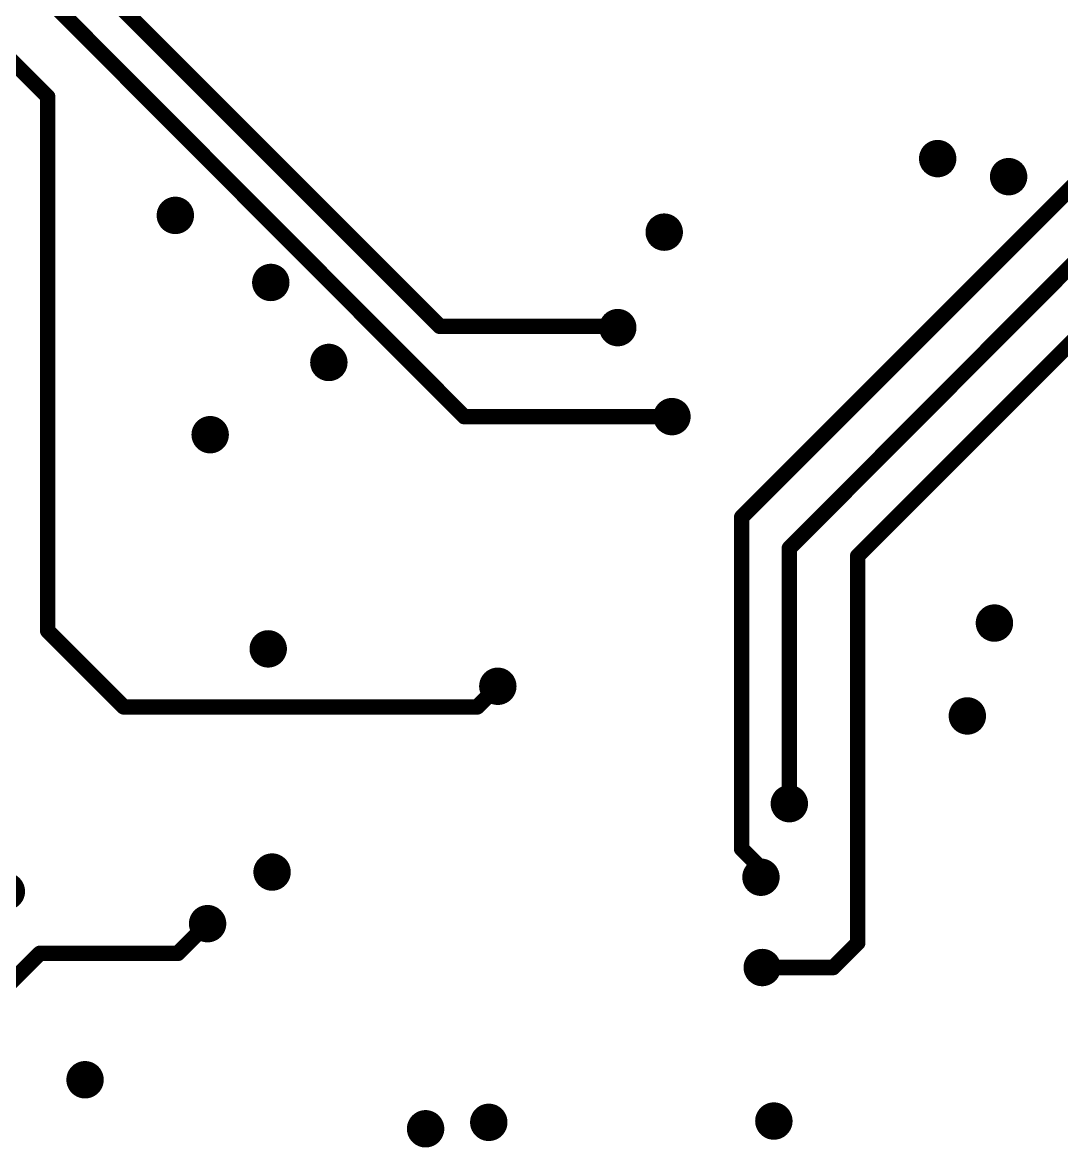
# Model space of a CAD drawing. Extents: x 0 to 8.76, y 0.02 to 4.83.
# Drawn here: x 5.62 to 6.425, y 2.966 to 3.838 of the extents above; entities that cross this region are included whole.
import ezdxf

# ---------------------------------------------------------------- set-up
doc = ezdxf.new("R2010")
doc.units = 0

msp = doc.modelspace()

# ---------------------------------------------------------------- linework, layer by layer
at = {"layer": 'DRL', "const_width": 0.01}
for points in [[(6.324, 3.733, 1), (6.334, 3.733, 1)], [(6.324, 3.733, 1), (6.334, 3.733, 1)], [(6.379, 3.719, 1), (6.389, 3.719, 1)], [(6.379, 3.719, 1), (6.389, 3.719, 1)], [(5.733, 3.689, 1), (5.743, 3.689, 1)], [(5.733, 3.689, 1), (5.743, 3.689, 1)], [(6.112, 3.676, 1), (6.122, 3.676, 1)], [(5.807, 3.637, 1), (5.817, 3.637, 1)], [(5.807, 3.637, 1), (5.817, 3.637, 1)], [(6.076, 3.602, 1), (6.086, 3.602, 1)], [(5.852, 3.575, 1), (5.862, 3.575, 1)], [(5.852, 3.575, 1), (5.862, 3.575, 1)], [(6.118, 3.533, 1), (6.128, 3.533, 1)], [(5.76, 3.519, 1), (5.77, 3.519, 1)], [(6.368, 3.373, 1), (6.378, 3.373, 1)], [(5.805, 3.353, 1), (5.815, 3.353, 1)], [(5.983, 3.324, 1), (5.993, 3.324, 1)], [(6.347, 3.301, 1), (6.357, 3.301, 1)], [(6.209, 3.233, 1), (6.219, 3.233, 1)], [(5.808, 3.18, 1), (5.818, 3.18, 1)], [(5.808, 3.18, 1), (5.818, 3.18, 1)], [(6.187, 3.176, 1), (6.197, 3.176, 1)], [(5.758, 3.14, 1), (5.768, 3.14, 1)], [(6.188, 3.106, 1), (6.198, 3.106, 1)], [(5.663, 3.019, 1), (5.673, 3.019, 1)], [(5.663, 3.019, 1), (5.673, 3.019, 1)], [(5.927, 2.981, 1), (5.937, 2.981, 1)], [(5.927, 2.981, 1), (5.937, 2.981, 1)], [(5.976, 2.986, 1), (5.986, 2.986, 1)], [(5.976, 2.986, 1), (5.986, 2.986, 1)], [(6.197, 2.987, 1), (6.207, 2.987, 1)]]:
    msp.add_lwpolyline(points, format="xyb", close=True, dxfattribs=at)
at = {"layer": 'FAB', "const_width": 0.01}
for points in [[(6.324, 3.733, 1), (6.334, 3.733, 1)], [(6.324, 3.733, 1), (6.334, 3.733, 1)], [(6.379, 3.719, 1), (6.389, 3.719, 1)], [(6.379, 3.719, 1), (6.389, 3.719, 1)], [(5.733, 3.689, 1), (5.743, 3.689, 1)], [(5.733, 3.689, 1), (5.743, 3.689, 1)], [(6.112, 3.676, 1), (6.122, 3.676, 1)], [(5.807, 3.637, 1), (5.817, 3.637, 1)], [(5.807, 3.637, 1), (5.817, 3.637, 1)], [(6.076, 3.602, 1), (6.086, 3.602, 1)], [(5.852, 3.575, 1), (5.862, 3.575, 1)], [(5.852, 3.575, 1), (5.862, 3.575, 1)], [(6.118, 3.533, 1), (6.128, 3.533, 1)], [(5.76, 3.519, 1), (5.77, 3.519, 1)], [(6.368, 3.373, 1), (6.378, 3.373, 1)], [(5.805, 3.353, 1), (5.815, 3.353, 1)], [(5.983, 3.324, 1), (5.993, 3.324, 1)], [(6.347, 3.301, 1), (6.357, 3.301, 1)], [(6.209, 3.233, 1), (6.219, 3.233, 1)], [(5.808, 3.18, 1), (5.818, 3.18, 1)], [(5.808, 3.18, 1), (5.818, 3.18, 1)], [(6.187, 3.176, 1), (6.197, 3.176, 1)], [(5.758, 3.14, 1), (5.768, 3.14, 1)], [(6.188, 3.106, 1), (6.198, 3.106, 1)], [(5.663, 3.019, 1), (5.673, 3.019, 1)], [(5.663, 3.019, 1), (5.673, 3.019, 1)], [(5.927, 2.981, 1), (5.937, 2.981, 1)], [(5.927, 2.981, 1), (5.937, 2.981, 1)], [(5.976, 2.986, 1), (5.986, 2.986, 1)], [(5.976, 2.986, 1), (5.986, 2.986, 1)], [(6.197, 2.987, 1), (6.207, 2.987, 1)]]:
    msp.add_lwpolyline(points, format="xyb", close=True, dxfattribs=at)
at = {"layer": 'GND', "const_width": 0.012}
for points in [[(6.323, 3.733, 1), (6.335, 3.733, 1)], [(6.323, 3.733, 1), (6.335, 3.733, 1)], [(6.378, 3.719, 1), (6.39, 3.719, 1)], [(6.378, 3.719, 1), (6.39, 3.719, 1)], [(5.732, 3.689, 1), (5.744, 3.689, 1)], [(5.732, 3.689, 1), (5.744, 3.689, 1)], [(6.111, 3.676, 1), (6.123, 3.676, 1)], [(5.806, 3.637, 1), (5.818, 3.637, 1)], [(5.806, 3.637, 1), (5.818, 3.637, 1)], [(6.075, 3.602, 1), (6.087, 3.602, 1)], [(5.851, 3.575, 1), (5.863, 3.575, 1)], [(5.851, 3.575, 1), (5.863, 3.575, 1)], [(6.117, 3.533, 1), (6.129, 3.533, 1)], [(5.759, 3.519, 1), (5.771, 3.519, 1)], [(6.367, 3.373, 1), (6.379, 3.373, 1)], [(5.804, 3.353, 1), (5.816, 3.353, 1)], [(5.982, 3.324, 1), (5.994, 3.324, 1)], [(6.346, 3.301, 1), (6.358, 3.301, 1)], [(6.208, 3.233, 1), (6.22, 3.233, 1)], [(5.807, 3.18, 1), (5.819, 3.18, 1)], [(5.807, 3.18, 1), (5.819, 3.18, 1)], [(6.186, 3.176, 1), (6.198, 3.176, 1)], [(5.757, 3.14, 1), (5.769, 3.14, 1)], [(6.187, 3.106, 1), (6.199, 3.106, 1)], [(5.662, 3.019, 1), (5.674, 3.019, 1)], [(5.662, 3.019, 1), (5.674, 3.019, 1)], [(5.926, 2.981, 1), (5.938, 2.981, 1)], [(5.926, 2.981, 1), (5.938, 2.981, 1)], [(5.975, 2.986, 1), (5.987, 2.986, 1)], [(5.975, 2.986, 1), (5.987, 2.986, 1)], [(6.196, 2.987, 1), (6.208, 2.987, 1)]]:
    msp.add_lwpolyline(points, format="xyb", close=True, dxfattribs=at)
at = {"layer": 'I10', "const_width": 0.012}
for points in [[(6.323, 3.733, 1), (6.335, 3.733, 1)], [(6.323, 3.733, 1), (6.335, 3.733, 1)], [(6.378, 3.719, 1), (6.39, 3.719, 1)], [(6.378, 3.719, 1), (6.39, 3.719, 1)], [(5.732, 3.689, 1), (5.744, 3.689, 1)], [(5.732, 3.689, 1), (5.744, 3.689, 1)], [(6.111, 3.676, 1), (6.123, 3.676, 1)], [(5.806, 3.637, 1), (5.818, 3.637, 1)], [(5.806, 3.637, 1), (5.818, 3.637, 1)], [(6.075, 3.602, 1), (6.087, 3.602, 1)], [(5.851, 3.575, 1), (5.863, 3.575, 1)], [(5.851, 3.575, 1), (5.863, 3.575, 1)], [(6.117, 3.533, 1), (6.129, 3.533, 1)], [(5.759, 3.519, 1), (5.771, 3.519, 1)], [(6.367, 3.373, 1), (6.379, 3.373, 1)], [(5.804, 3.353, 1), (5.816, 3.353, 1)], [(5.982, 3.324, 1), (5.994, 3.324, 1)], [(6.346, 3.301, 1), (6.358, 3.301, 1)], [(6.208, 3.233, 1), (6.22, 3.233, 1)], [(5.807, 3.18, 1), (5.819, 3.18, 1)], [(5.807, 3.18, 1), (5.819, 3.18, 1)], [(6.186, 3.176, 1), (6.198, 3.176, 1)], [(5.757, 3.14, 1), (5.769, 3.14, 1)], [(6.187, 3.106, 1), (6.199, 3.106, 1)], [(5.662, 3.019, 1), (5.674, 3.019, 1)], [(5.662, 3.019, 1), (5.674, 3.019, 1)], [(5.926, 2.981, 1), (5.938, 2.981, 1)], [(5.926, 2.981, 1), (5.938, 2.981, 1)], [(5.975, 2.986, 1), (5.987, 2.986, 1)], [(5.975, 2.986, 1), (5.987, 2.986, 1)], [(6.196, 2.987, 1), (6.208, 2.987, 1)]]:
    msp.add_lwpolyline(points, format="xyb", close=True, dxfattribs=at)
at = {"layer": 'I11', "const_width": 0.012}
for points in [[(6.323, 3.733, 1), (6.335, 3.733, 1)], [(6.323, 3.733, 1), (6.335, 3.733, 1)], [(6.378, 3.719, 1), (6.39, 3.719, 1)], [(6.378, 3.719, 1), (6.39, 3.719, 1)], [(5.732, 3.689, 1), (5.744, 3.689, 1)], [(5.732, 3.689, 1), (5.744, 3.689, 1)], [(6.111, 3.676, 1), (6.123, 3.676, 1)], [(5.806, 3.637, 1), (5.818, 3.637, 1)], [(5.806, 3.637, 1), (5.818, 3.637, 1)], [(6.075, 3.602, 1), (6.087, 3.602, 1)], [(5.851, 3.575, 1), (5.863, 3.575, 1)], [(5.851, 3.575, 1), (5.863, 3.575, 1)], [(6.117, 3.533, 1), (6.129, 3.533, 1)], [(5.759, 3.519, 1), (5.771, 3.519, 1)], [(6.367, 3.373, 1), (6.379, 3.373, 1)], [(5.804, 3.353, 1), (5.816, 3.353, 1)], [(5.982, 3.324, 1), (5.994, 3.324, 1)], [(6.346, 3.301, 1), (6.358, 3.301, 1)], [(6.208, 3.233, 1), (6.22, 3.233, 1)], [(5.807, 3.18, 1), (5.819, 3.18, 1)], [(5.807, 3.18, 1), (5.819, 3.18, 1)], [(6.186, 3.176, 1), (6.198, 3.176, 1)], [(5.757, 3.14, 1), (5.769, 3.14, 1)], [(6.187, 3.106, 1), (6.199, 3.106, 1)], [(5.662, 3.019, 1), (5.674, 3.019, 1)], [(5.662, 3.019, 1), (5.674, 3.019, 1)], [(5.926, 2.981, 1), (5.938, 2.981, 1)], [(5.926, 2.981, 1), (5.938, 2.981, 1)], [(5.975, 2.986, 1), (5.987, 2.986, 1)], [(5.975, 2.986, 1), (5.987, 2.986, 1)], [(6.196, 2.987, 1), (6.208, 2.987, 1)]]:
    msp.add_lwpolyline(points, format="xyb", close=True, dxfattribs=at)
at = {"layer": 'I12', "const_width": 0.012}
for points in [[(6.323, 3.733, 1), (6.335, 3.733, 1)], [(6.323, 3.733, 1), (6.335, 3.733, 1)], [(6.378, 3.719, 1), (6.39, 3.719, 1)], [(6.378, 3.719, 1), (6.39, 3.719, 1)], [(5.732, 3.689, 1), (5.744, 3.689, 1)], [(5.732, 3.689, 1), (5.744, 3.689, 1)], [(6.111, 3.676, 1), (6.123, 3.676, 1)], [(5.806, 3.637, 1), (5.818, 3.637, 1)], [(5.806, 3.637, 1), (5.818, 3.637, 1)], [(6.075, 3.602, 1), (6.087, 3.602, 1)], [(5.851, 3.575, 1), (5.863, 3.575, 1)], [(5.851, 3.575, 1), (5.863, 3.575, 1)], [(6.117, 3.533, 1), (6.129, 3.533, 1)], [(5.759, 3.519, 1), (5.771, 3.519, 1)], [(6.367, 3.373, 1), (6.379, 3.373, 1)], [(5.804, 3.353, 1), (5.816, 3.353, 1)], [(5.982, 3.324, 1), (5.994, 3.324, 1)], [(6.346, 3.301, 1), (6.358, 3.301, 1)], [(6.208, 3.233, 1), (6.22, 3.233, 1)], [(5.807, 3.18, 1), (5.819, 3.18, 1)], [(5.807, 3.18, 1), (5.819, 3.18, 1)], [(6.186, 3.176, 1), (6.198, 3.176, 1)], [(5.757, 3.14, 1), (5.769, 3.14, 1)], [(6.187, 3.106, 1), (6.199, 3.106, 1)], [(5.662, 3.019, 1), (5.674, 3.019, 1)], [(5.662, 3.019, 1), (5.674, 3.019, 1)], [(5.926, 2.981, 1), (5.938, 2.981, 1)], [(5.926, 2.981, 1), (5.938, 2.981, 1)], [(5.975, 2.986, 1), (5.987, 2.986, 1)], [(5.975, 2.986, 1), (5.987, 2.986, 1)], [(6.196, 2.987, 1), (6.208, 2.987, 1)]]:
    msp.add_lwpolyline(points, format="xyb", close=True, dxfattribs=at)
at = {"layer": 'IN3', "const_width": 0.012}
for points in [[(6.323, 3.733, 1), (6.335, 3.733, 1)], [(6.323, 3.733, 1), (6.335, 3.733, 1)], [(6.378, 3.719, 1), (6.39, 3.719, 1)], [(6.378, 3.719, 1), (6.39, 3.719, 1)], [(5.732, 3.689, 1), (5.744, 3.689, 1)], [(5.732, 3.689, 1), (5.744, 3.689, 1)], [(6.111, 3.676, 1), (6.123, 3.676, 1)], [(5.806, 3.637, 1), (5.818, 3.637, 1)], [(5.806, 3.637, 1), (5.818, 3.637, 1)], [(6.075, 3.602, 1), (6.087, 3.602, 1)], [(5.851, 3.575, 1), (5.863, 3.575, 1)], [(5.851, 3.575, 1), (5.863, 3.575, 1)], [(6.117, 3.533, 1), (6.129, 3.533, 1)], [(5.759, 3.519, 1), (5.771, 3.519, 1)], [(6.367, 3.373, 1), (6.379, 3.373, 1)], [(5.804, 3.353, 1), (5.816, 3.353, 1)], [(5.982, 3.324, 1), (5.994, 3.324, 1)], [(6.346, 3.301, 1), (6.358, 3.301, 1)], [(6.208, 3.233, 1), (6.22, 3.233, 1)], [(5.807, 3.18, 1), (5.819, 3.18, 1)], [(5.807, 3.18, 1), (5.819, 3.18, 1)], [(6.186, 3.176, 1), (6.198, 3.176, 1)], [(5.757, 3.14, 1), (5.769, 3.14, 1)], [(6.187, 3.106, 1), (6.199, 3.106, 1)], [(5.662, 3.019, 1), (5.674, 3.019, 1)], [(5.662, 3.019, 1), (5.674, 3.019, 1)], [(5.926, 2.981, 1), (5.938, 2.981, 1)], [(5.926, 2.981, 1), (5.938, 2.981, 1)], [(5.975, 2.986, 1), (5.987, 2.986, 1)], [(5.975, 2.986, 1), (5.987, 2.986, 1)], [(6.196, 2.987, 1), (6.208, 2.987, 1)]]:
    msp.add_lwpolyline(points, format="xyb", close=True, dxfattribs=at)
at = {"layer": 'IN4', "const_width": 0.012}
for points in [[(6.323, 3.733, 1), (6.335, 3.733, 1)], [(6.323, 3.733, 1), (6.335, 3.733, 1)], [(6.378, 3.719, 1), (6.39, 3.719, 1)], [(6.378, 3.719, 1), (6.39, 3.719, 1)], [(5.732, 3.689, 1), (5.744, 3.689, 1)], [(5.732, 3.689, 1), (5.744, 3.689, 1)], [(6.111, 3.676, 1), (6.123, 3.676, 1)], [(5.806, 3.637, 1), (5.818, 3.637, 1)], [(5.806, 3.637, 1), (5.818, 3.637, 1)], [(6.075, 3.602, 1), (6.087, 3.602, 1)], [(5.851, 3.575, 1), (5.863, 3.575, 1)], [(5.851, 3.575, 1), (5.863, 3.575, 1)], [(6.117, 3.533, 1), (6.129, 3.533, 1)], [(5.759, 3.519, 1), (5.771, 3.519, 1)], [(6.367, 3.373, 1), (6.379, 3.373, 1)], [(5.804, 3.353, 1), (5.816, 3.353, 1)], [(5.982, 3.324, 1), (5.994, 3.324, 1)], [(6.346, 3.301, 1), (6.358, 3.301, 1)], [(6.208, 3.233, 1), (6.22, 3.233, 1)], [(5.807, 3.18, 1), (5.819, 3.18, 1)], [(5.807, 3.18, 1), (5.819, 3.18, 1)], [(6.186, 3.176, 1), (6.198, 3.176, 1)], [(5.757, 3.14, 1), (5.769, 3.14, 1)], [(6.187, 3.106, 1), (6.199, 3.106, 1)], [(5.662, 3.019, 1), (5.674, 3.019, 1)], [(5.662, 3.019, 1), (5.674, 3.019, 1)], [(5.926, 2.981, 1), (5.938, 2.981, 1)], [(5.926, 2.981, 1), (5.938, 2.981, 1)], [(5.975, 2.986, 1), (5.987, 2.986, 1)], [(5.975, 2.986, 1), (5.987, 2.986, 1)], [(6.196, 2.987, 1), (6.208, 2.987, 1)]]:
    msp.add_lwpolyline(points, format="xyb", close=True, dxfattribs=at)
at = {"layer": 'IN5', "const_width": 0.012}
for points in [[(6.323, 3.733, 1), (6.335, 3.733, 1)], [(6.323, 3.733, 1), (6.335, 3.733, 1)], [(6.378, 3.719, 1), (6.39, 3.719, 1)], [(6.378, 3.719, 1), (6.39, 3.719, 1)], [(5.732, 3.689, 1), (5.744, 3.689, 1)], [(5.732, 3.689, 1), (5.744, 3.689, 1)], [(6.111, 3.676, 1), (6.123, 3.676, 1)], [(5.806, 3.637, 1), (5.818, 3.637, 1)], [(5.806, 3.637, 1), (5.818, 3.637, 1)], [(6.075, 3.602, 1), (6.087, 3.602, 1)], [(5.851, 3.575, 1), (5.863, 3.575, 1)], [(5.851, 3.575, 1), (5.863, 3.575, 1)], [(6.117, 3.533, 1), (6.129, 3.533, 1)], [(5.759, 3.519, 1), (5.771, 3.519, 1)], [(6.367, 3.373, 1), (6.379, 3.373, 1)], [(5.804, 3.353, 1), (5.816, 3.353, 1)], [(5.982, 3.324, 1), (5.994, 3.324, 1)], [(6.346, 3.301, 1), (6.358, 3.301, 1)], [(6.208, 3.233, 1), (6.22, 3.233, 1)], [(5.807, 3.18, 1), (5.819, 3.18, 1)], [(5.807, 3.18, 1), (5.819, 3.18, 1)], [(6.186, 3.176, 1), (6.198, 3.176, 1)], [(5.757, 3.14, 1), (5.769, 3.14, 1)], [(6.187, 3.106, 1), (6.199, 3.106, 1)], [(5.662, 3.019, 1), (5.674, 3.019, 1)], [(5.662, 3.019, 1), (5.674, 3.019, 1)], [(5.926, 2.981, 1), (5.938, 2.981, 1)], [(5.926, 2.981, 1), (5.938, 2.981, 1)], [(5.975, 2.986, 1), (5.987, 2.986, 1)], [(5.975, 2.986, 1), (5.987, 2.986, 1)], [(6.196, 2.987, 1), (6.208, 2.987, 1)]]:
    msp.add_lwpolyline(points, format="xyb", close=True, dxfattribs=at)
at = {"layer": 'IN6', "const_width": 0.012}
for points in [[(6.323, 3.733, 1), (6.335, 3.733, 1)], [(6.323, 3.733, 1), (6.335, 3.733, 1)], [(6.378, 3.719, 1), (6.39, 3.719, 1)], [(6.378, 3.719, 1), (6.39, 3.719, 1)], [(5.732, 3.689, 1), (5.744, 3.689, 1)], [(5.732, 3.689, 1), (5.744, 3.689, 1)], [(6.111, 3.676, 1), (6.123, 3.676, 1)], [(5.806, 3.637, 1), (5.818, 3.637, 1)], [(5.806, 3.637, 1), (5.818, 3.637, 1)], [(6.075, 3.602, 1), (6.087, 3.602, 1)], [(5.851, 3.575, 1), (5.863, 3.575, 1)], [(5.851, 3.575, 1), (5.863, 3.575, 1)], [(6.117, 3.533, 1), (6.129, 3.533, 1)], [(5.759, 3.519, 1), (5.771, 3.519, 1)], [(6.367, 3.373, 1), (6.379, 3.373, 1)], [(5.804, 3.353, 1), (5.816, 3.353, 1)], [(5.982, 3.324, 1), (5.994, 3.324, 1)], [(6.346, 3.301, 1), (6.358, 3.301, 1)], [(6.208, 3.233, 1), (6.22, 3.233, 1)], [(5.807, 3.18, 1), (5.819, 3.18, 1)], [(5.807, 3.18, 1), (5.819, 3.18, 1)], [(6.186, 3.176, 1), (6.198, 3.176, 1)], [(5.757, 3.14, 1), (5.769, 3.14, 1)], [(6.187, 3.106, 1), (6.199, 3.106, 1)], [(5.662, 3.019, 1), (5.674, 3.019, 1)], [(5.662, 3.019, 1), (5.674, 3.019, 1)], [(5.926, 2.981, 1), (5.938, 2.981, 1)], [(5.926, 2.981, 1), (5.938, 2.981, 1)], [(5.975, 2.986, 1), (5.987, 2.986, 1)], [(5.975, 2.986, 1), (5.987, 2.986, 1)], [(6.196, 2.987, 1), (6.208, 2.987, 1)]]:
    msp.add_lwpolyline(points, format="xyb", close=True, dxfattribs=at)
at = {"layer": 'IN7', "const_width": 0.012}
for points in [[(6.323, 3.733, 1), (6.335, 3.733, 1)], [(6.323, 3.733, 1), (6.335, 3.733, 1)], [(6.378, 3.719, 1), (6.39, 3.719, 1)], [(6.378, 3.719, 1), (6.39, 3.719, 1)], [(5.732, 3.689, 1), (5.744, 3.689, 1)], [(5.732, 3.689, 1), (5.744, 3.689, 1)], [(6.111, 3.676, 1), (6.123, 3.676, 1)], [(5.806, 3.637, 1), (5.818, 3.637, 1)], [(5.806, 3.637, 1), (5.818, 3.637, 1)], [(6.075, 3.602, 1), (6.087, 3.602, 1)], [(5.851, 3.575, 1), (5.863, 3.575, 1)], [(5.851, 3.575, 1), (5.863, 3.575, 1)], [(6.117, 3.533, 1), (6.129, 3.533, 1)], [(5.759, 3.519, 1), (5.771, 3.519, 1)], [(6.367, 3.373, 1), (6.379, 3.373, 1)], [(5.804, 3.353, 1), (5.816, 3.353, 1)], [(5.982, 3.324, 1), (5.994, 3.324, 1)], [(6.346, 3.301, 1), (6.358, 3.301, 1)], [(6.208, 3.233, 1), (6.22, 3.233, 1)], [(5.807, 3.18, 1), (5.819, 3.18, 1)], [(5.807, 3.18, 1), (5.819, 3.18, 1)], [(6.186, 3.176, 1), (6.198, 3.176, 1)], [(5.757, 3.14, 1), (5.769, 3.14, 1)], [(6.187, 3.106, 1), (6.199, 3.106, 1)], [(5.662, 3.019, 1), (5.674, 3.019, 1)], [(5.662, 3.019, 1), (5.674, 3.019, 1)], [(5.926, 2.981, 1), (5.938, 2.981, 1)], [(5.926, 2.981, 1), (5.938, 2.981, 1)], [(5.975, 2.986, 1), (5.987, 2.986, 1)], [(5.975, 2.986, 1), (5.987, 2.986, 1)], [(6.196, 2.987, 1), (6.208, 2.987, 1)]]:
    msp.add_lwpolyline(points, format="xyb", close=True, dxfattribs=at)
at = {"layer": 'IN8', "const_width": 0.012}
for points in [[(6.323, 3.733, 1), (6.335, 3.733, 1)], [(6.323, 3.733, 1), (6.335, 3.733, 1)], [(6.378, 3.719, 1), (6.39, 3.719, 1)], [(6.378, 3.719, 1), (6.39, 3.719, 1)], [(5.732, 3.689, 1), (5.744, 3.689, 1)], [(5.732, 3.689, 1), (5.744, 3.689, 1)], [(6.111, 3.676, 1), (6.123, 3.676, 1)], [(5.806, 3.637, 1), (5.818, 3.637, 1)], [(5.806, 3.637, 1), (5.818, 3.637, 1)], [(6.075, 3.602, 1), (6.087, 3.602, 1)], [(5.851, 3.575, 1), (5.863, 3.575, 1)], [(5.851, 3.575, 1), (5.863, 3.575, 1)], [(6.117, 3.533, 1), (6.129, 3.533, 1)], [(5.759, 3.519, 1), (5.771, 3.519, 1)], [(6.367, 3.373, 1), (6.379, 3.373, 1)], [(5.804, 3.353, 1), (5.816, 3.353, 1)], [(5.982, 3.324, 1), (5.994, 3.324, 1)], [(6.346, 3.301, 1), (6.358, 3.301, 1)], [(6.208, 3.233, 1), (6.22, 3.233, 1)], [(5.807, 3.18, 1), (5.819, 3.18, 1)], [(5.807, 3.18, 1), (5.819, 3.18, 1)], [(6.186, 3.176, 1), (6.198, 3.176, 1)], [(5.757, 3.14, 1), (5.769, 3.14, 1)], [(6.187, 3.106, 1), (6.199, 3.106, 1)], [(5.662, 3.019, 1), (5.674, 3.019, 1)], [(5.662, 3.019, 1), (5.674, 3.019, 1)], [(5.926, 2.981, 1), (5.938, 2.981, 1)], [(5.926, 2.981, 1), (5.938, 2.981, 1)], [(5.975, 2.986, 1), (5.987, 2.986, 1)], [(5.975, 2.986, 1), (5.987, 2.986, 1)], [(6.196, 2.987, 1), (6.208, 2.987, 1)]]:
    msp.add_lwpolyline(points, format="xyb", close=True, dxfattribs=at)
at = {"layer": 'IN9', "const_width": 0.012}
for points in [[(6.323, 3.733, 1), (6.335, 3.733, 1)], [(6.323, 3.733, 1), (6.335, 3.733, 1)], [(6.378, 3.719, 1), (6.39, 3.719, 1)], [(6.378, 3.719, 1), (6.39, 3.719, 1)], [(5.732, 3.689, 1), (5.744, 3.689, 1)], [(5.732, 3.689, 1), (5.744, 3.689, 1)], [(6.111, 3.676, 1), (6.123, 3.676, 1)], [(5.806, 3.637, 1), (5.818, 3.637, 1)], [(5.806, 3.637, 1), (5.818, 3.637, 1)], [(6.075, 3.602, 1), (6.087, 3.602, 1)], [(5.851, 3.575, 1), (5.863, 3.575, 1)], [(5.851, 3.575, 1), (5.863, 3.575, 1)], [(6.117, 3.533, 1), (6.129, 3.533, 1)], [(5.759, 3.519, 1), (5.771, 3.519, 1)], [(6.367, 3.373, 1), (6.379, 3.373, 1)], [(5.804, 3.353, 1), (5.816, 3.353, 1)], [(5.982, 3.324, 1), (5.994, 3.324, 1)], [(6.346, 3.301, 1), (6.358, 3.301, 1)], [(6.208, 3.233, 1), (6.22, 3.233, 1)], [(5.807, 3.18, 1), (5.819, 3.18, 1)], [(5.807, 3.18, 1), (5.819, 3.18, 1)], [(6.186, 3.176, 1), (6.198, 3.176, 1)], [(5.757, 3.14, 1), (5.769, 3.14, 1)], [(6.187, 3.106, 1), (6.199, 3.106, 1)], [(5.662, 3.019, 1), (5.674, 3.019, 1)], [(5.662, 3.019, 1), (5.674, 3.019, 1)], [(5.926, 2.981, 1), (5.938, 2.981, 1)], [(5.926, 2.981, 1), (5.938, 2.981, 1)], [(5.975, 2.986, 1), (5.987, 2.986, 1)], [(5.975, 2.986, 1), (5.987, 2.986, 1)], [(6.196, 2.987, 1), (6.208, 2.987, 1)]]:
    msp.add_lwpolyline(points, format="xyb", close=True, dxfattribs=at)
at = {"layer": 'NOT', "const_width": 0.01}
for points in [[(6.324, 3.733, 1), (6.334, 3.733, 1)], [(6.324, 3.733, 1), (6.334, 3.733, 1)], [(6.379, 3.719, 1), (6.389, 3.719, 1)], [(6.379, 3.719, 1), (6.389, 3.719, 1)], [(5.733, 3.689, 1), (5.743, 3.689, 1)], [(5.733, 3.689, 1), (5.743, 3.689, 1)], [(6.112, 3.676, 1), (6.122, 3.676, 1)], [(5.807, 3.637, 1), (5.817, 3.637, 1)], [(5.807, 3.637, 1), (5.817, 3.637, 1)], [(6.076, 3.602, 1), (6.086, 3.602, 1)], [(5.852, 3.575, 1), (5.862, 3.575, 1)], [(5.852, 3.575, 1), (5.862, 3.575, 1)], [(6.118, 3.533, 1), (6.128, 3.533, 1)], [(5.76, 3.519, 1), (5.77, 3.519, 1)], [(6.368, 3.373, 1), (6.378, 3.373, 1)], [(5.805, 3.353, 1), (5.815, 3.353, 1)], [(5.983, 3.324, 1), (5.993, 3.324, 1)], [(6.347, 3.301, 1), (6.357, 3.301, 1)], [(6.209, 3.233, 1), (6.219, 3.233, 1)], [(5.808, 3.18, 1), (5.818, 3.18, 1)], [(5.808, 3.18, 1), (5.818, 3.18, 1)], [(6.187, 3.176, 1), (6.197, 3.176, 1)], [(5.758, 3.14, 1), (5.768, 3.14, 1)], [(6.188, 3.106, 1), (6.198, 3.106, 1)], [(5.663, 3.019, 1), (5.673, 3.019, 1)], [(5.663, 3.019, 1), (5.673, 3.019, 1)], [(5.927, 2.981, 1), (5.937, 2.981, 1)], [(5.927, 2.981, 1), (5.937, 2.981, 1)], [(5.976, 2.986, 1), (5.986, 2.986, 1)], [(5.976, 2.986, 1), (5.986, 2.986, 1)], [(6.197, 2.987, 1), (6.207, 2.987, 1)]]:
    msp.add_lwpolyline(points, format="xyb", close=True, dxfattribs=at)
at = {"layer": 'PWR', "const_width": 0.012}
for points in [[(6.323, 3.733, 1), (6.335, 3.733, 1)], [(6.323, 3.733, 1), (6.335, 3.733, 1)], [(6.378, 3.719, 1), (6.39, 3.719, 1)], [(6.378, 3.719, 1), (6.39, 3.719, 1)], [(5.732, 3.689, 1), (5.744, 3.689, 1)], [(5.732, 3.689, 1), (5.744, 3.689, 1)], [(6.111, 3.676, 1), (6.123, 3.676, 1)], [(5.806, 3.637, 1), (5.818, 3.637, 1)], [(5.806, 3.637, 1), (5.818, 3.637, 1)], [(6.075, 3.602, 1), (6.087, 3.602, 1)], [(5.851, 3.575, 1), (5.863, 3.575, 1)], [(5.851, 3.575, 1), (5.863, 3.575, 1)], [(6.117, 3.533, 1), (6.129, 3.533, 1)], [(5.759, 3.519, 1), (5.771, 3.519, 1)], [(6.367, 3.373, 1), (6.379, 3.373, 1)], [(5.804, 3.353, 1), (5.816, 3.353, 1)], [(5.982, 3.324, 1), (5.994, 3.324, 1)], [(6.346, 3.301, 1), (6.358, 3.301, 1)], [(6.208, 3.233, 1), (6.22, 3.233, 1)], [(5.807, 3.18, 1), (5.819, 3.18, 1)], [(5.807, 3.18, 1), (5.819, 3.18, 1)], [(6.186, 3.176, 1), (6.198, 3.176, 1)], [(5.757, 3.14, 1), (5.769, 3.14, 1)], [(6.187, 3.106, 1), (6.199, 3.106, 1)], [(5.662, 3.019, 1), (5.674, 3.019, 1)], [(5.662, 3.019, 1), (5.674, 3.019, 1)], [(5.926, 2.981, 1), (5.938, 2.981, 1)], [(5.926, 2.981, 1), (5.938, 2.981, 1)], [(5.975, 2.986, 1), (5.987, 2.986, 1)], [(5.975, 2.986, 1), (5.987, 2.986, 1)], [(6.196, 2.987, 1), (6.208, 2.987, 1)]]:
    msp.add_lwpolyline(points, format="xyb", close=True, dxfattribs=at)
at = {"layer": 'SMT', "const_width": 0.015}
for points in [[(6.322, 3.733, 1), (6.336, 3.733, 1)], [(6.322, 3.733, 1), (6.336, 3.733, 1)], [(6.377, 3.719, 1), (6.391, 3.719, 1)], [(6.377, 3.719, 1), (6.391, 3.719, 1)], [(5.731, 3.689, 1), (5.745, 3.689, 1)], [(5.731, 3.689, 1), (5.745, 3.689, 1)], [(6.11, 3.676, 1), (6.124, 3.676, 1)], [(5.805, 3.637, 1), (5.819, 3.637, 1)], [(5.805, 3.637, 1), (5.819, 3.637, 1)], [(6.074, 3.602, 1), (6.088, 3.602, 1)], [(5.85, 3.575, 1), (5.864, 3.575, 1)], [(5.85, 3.575, 1), (5.864, 3.575, 1)], [(6.116, 3.533, 1), (6.13, 3.533, 1)], [(5.758, 3.519, 1), (5.772, 3.519, 1)], [(6.366, 3.373, 1), (6.38, 3.373, 1)], [(5.803, 3.353, 1), (5.817, 3.353, 1)], [(5.981, 3.324, 1), (5.995, 3.324, 1)], [(6.345, 3.301, 1), (6.359, 3.301, 1)], [(6.207, 3.233, 1), (6.221, 3.233, 1)], [(5.806, 3.18, 1), (5.82, 3.18, 1)], [(5.806, 3.18, 1), (5.82, 3.18, 1)], [(6.185, 3.176, 1), (6.199, 3.176, 1)], [(5.6, 3.165, 1), (5.614, 3.165, 1)], [(5.6, 3.165, 1), (5.614, 3.165, 1)], [(5.6, 3.165, 1), (5.614, 3.165, 1)], [(5.756, 3.14, 1), (5.77, 3.14, 1)], [(6.186, 3.106, 1), (6.2, 3.106, 1)], [(5.661, 3.019, 1), (5.675, 3.019, 1)], [(5.661, 3.019, 1), (5.675, 3.019, 1)], [(5.974, 2.986, 1), (5.988, 2.986, 1)], [(5.974, 2.986, 1), (5.988, 2.986, 1)], [(6.195, 2.987, 1), (6.209, 2.987, 1)], [(5.925, 2.981, 1), (5.939, 2.981, 1)], [(5.925, 2.981, 1), (5.939, 2.981, 1)]]:
    msp.add_lwpolyline(points, format="xyb", close=True, dxfattribs=at)
at = {"layer": 'TOP', "const_width": 0.012}
for points in [[(5.943, 3.603), (5.625, 3.921)], [(5.962, 3.533), (5.586, 3.91)], [(5.639, 3.781), (5.595, 3.825)], [(6.52, 3.798), (6.177, 3.455)], [(5.639, 3.367), (5.639, 3.781)], [(6.214, 3.431), (6.55, 3.768)], [(6.267, 3.425), (6.584, 3.742)], [(6.079, 3.603), (5.943, 3.603)], [(6.08, 3.602), (6.079, 3.603)], [(6.081, 3.602), (6.08, 3.602)], [(6.123, 3.533), (5.962, 3.533)], [(6.177, 3.455), (6.177, 3.198)], [(6.214, 3.233), (6.214, 3.431)], [(6.267, 3.125), (6.267, 3.425)], [(5.698, 3.308), (5.639, 3.367)], [(5.988, 3.324), (5.972, 3.308)], [(5.972, 3.308), (5.698, 3.308)], [(6.177, 3.198), (6.193, 3.182)], [(6.193, 3.177), (6.192, 3.176)], [(6.193, 3.182), (6.193, 3.177)], [(5.74, 3.117), (5.763, 3.14)], [(6.248, 3.106), (6.267, 3.125)], [(5.586, 3.07), (5.633, 3.117)], [(5.633, 3.117), (5.74, 3.117)], [(6.193, 3.106), (6.248, 3.106)]]:
    msp.add_lwpolyline(points, dxfattribs=at)
at = {"layer": 'TOP'}
for points, const_width in [([(5.636, 3.781, 1), (5.642, 3.781, 1)], 0.006), ([(5.636, 3.781, 1), (5.642, 3.781, 1)], 0.006), ([(6.323, 3.733, 1), (6.335, 3.733, 1)], 0.012), ([(6.323, 3.733, 1), (6.335, 3.733, 1)], 0.012), ([(6.378, 3.719, 1), (6.39, 3.719, 1)], 0.012), ([(6.378, 3.719, 1), (6.39, 3.719, 1)], 0.012), ([(5.732, 3.689, 1), (5.744, 3.689, 1)], 0.012), ([(5.732, 3.689, 1), (5.744, 3.689, 1)], 0.012), ([(6.111, 3.676, 1), (6.123, 3.676, 1)], 0.012), ([(5.806, 3.637, 1), (5.818, 3.637, 1)], 0.012), ([(5.806, 3.637, 1), (5.818, 3.637, 1)], 0.012), ([(6.075, 3.602, 1), (6.087, 3.602, 1)], 0.012), ([(5.94, 3.603, 1), (5.946, 3.603, 1)], 0.006), ([(5.94, 3.603, 1), (5.946, 3.603, 1)], 0.006), ([(6.076, 3.603, 1), (6.082, 3.603, 1)], 0.006), ([(6.076, 3.603, 1), (6.082, 3.603, 1)], 0.006), ([(6.077, 3.602, 1), (6.083, 3.602, 1)], 0.006), ([(6.077, 3.602, 1), (6.083, 3.602, 1)], 0.006), ([(6.078, 3.602, 1), (6.084, 3.602, 1)], 0.006), ([(5.851, 3.575, 1), (5.863, 3.575, 1)], 0.012), ([(5.851, 3.575, 1), (5.863, 3.575, 1)], 0.012), ([(6.117, 3.533, 1), (6.129, 3.533, 1)], 0.012), ([(5.959, 3.533, 1), (5.965, 3.533, 1)], 0.006), ([(5.959, 3.533, 1), (5.965, 3.533, 1)], 0.006), ([(6.12, 3.533, 1), (6.126, 3.533, 1)], 0.006), ([(5.759, 3.519, 1), (5.771, 3.519, 1)], 0.012), ([(6.174, 3.455, 1), (6.18, 3.455, 1)], 0.006), ([(6.174, 3.455, 1), (6.18, 3.455, 1)], 0.006), ([(6.211, 3.431, 1), (6.217, 3.431, 1)], 0.006), ([(6.211, 3.431, 1), (6.217, 3.431, 1)], 0.006), ([(6.264, 3.425, 1), (6.27, 3.425, 1)], 0.006), ([(6.264, 3.425, 1), (6.27, 3.425, 1)], 0.006), ([(6.367, 3.373, 1), (6.379, 3.373, 1)], 0.012), ([(5.636, 3.367, 1), (5.642, 3.367, 1)], 0.006), ([(5.636, 3.367, 1), (5.642, 3.367, 1)], 0.006), ([(5.804, 3.353, 1), (5.816, 3.353, 1)], 0.012), ([(5.982, 3.324, 1), (5.994, 3.324, 1)], 0.012), ([(5.985, 3.324, 1), (5.991, 3.324, 1)], 0.006), ([(5.695, 3.308, 1), (5.701, 3.308, 1)], 0.006), ([(5.695, 3.308, 1), (5.701, 3.308, 1)], 0.006), ([(5.969, 3.308, 1), (5.975, 3.308, 1)], 0.006), ([(5.969, 3.308, 1), (5.975, 3.308, 1)], 0.006), ([(6.346, 3.301, 1), (6.358, 3.301, 1)], 0.012), ([(6.208, 3.233, 1), (6.22, 3.233, 1)], 0.012), ([(6.211, 3.233, 1), (6.217, 3.233, 1)], 0.006), ([(6.174, 3.198, 1), (6.18, 3.198, 1)], 0.006), ([(6.174, 3.198, 1), (6.18, 3.198, 1)], 0.006), ([(5.807, 3.18, 1), (5.819, 3.18, 1)], 0.012), ([(5.807, 3.18, 1), (5.819, 3.18, 1)], 0.012), ([(6.186, 3.176, 1), (6.198, 3.176, 1)], 0.012), ([(6.19, 3.182, 1), (6.196, 3.182, 1)], 0.006), ([(6.19, 3.182, 1), (6.196, 3.182, 1)], 0.006), ([(6.19, 3.177, 1), (6.196, 3.177, 1)], 0.006), ([(6.19, 3.177, 1), (6.196, 3.177, 1)], 0.006), ([(6.189, 3.176, 1), (6.195, 3.176, 1)], 0.006), ([(5.757, 3.14, 1), (5.769, 3.14, 1)], 0.012), ([(5.76, 3.14, 1), (5.766, 3.14, 1)], 0.006), ([(6.264, 3.125, 1), (6.27, 3.125, 1)], 0.006), ([(6.264, 3.125, 1), (6.27, 3.125, 1)], 0.006), ([(5.63, 3.117, 1), (5.636, 3.117, 1)], 0.006), ([(5.63, 3.117, 1), (5.636, 3.117, 1)], 0.006), ([(5.737, 3.117, 1), (5.743, 3.117, 1)], 0.006), ([(5.737, 3.117, 1), (5.743, 3.117, 1)], 0.006), ([(6.187, 3.106, 1), (6.199, 3.106, 1)], 0.012), ([(6.19, 3.106, 1), (6.196, 3.106, 1)], 0.006), ([(6.245, 3.106, 1), (6.251, 3.106, 1)], 0.006), ([(6.245, 3.106, 1), (6.251, 3.106, 1)], 0.006), ([(5.662, 3.019, 1), (5.674, 3.019, 1)], 0.012), ([(5.662, 3.019, 1), (5.674, 3.019, 1)], 0.012), ([(5.926, 2.981, 1), (5.938, 2.981, 1)], 0.012), ([(5.926, 2.981, 1), (5.938, 2.981, 1)], 0.012), ([(5.975, 2.986, 1), (5.987, 2.986, 1)], 0.012), ([(5.975, 2.986, 1), (5.987, 2.986, 1)], 0.012), ([(6.196, 2.987, 1), (6.208, 2.987, 1)], 0.012)]:
    msp.add_lwpolyline(points, format="xyb", close=True, dxfattribs=dict(at, const_width=const_width))

doc.saveas('drawing.dxf')
